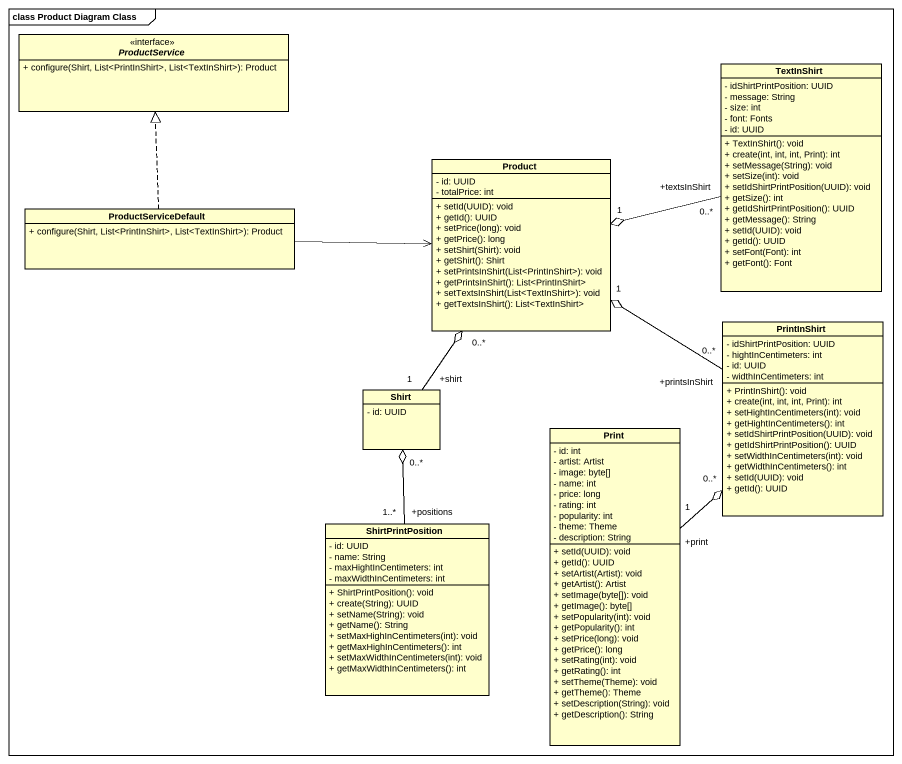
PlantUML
@startuml
mainframe class Product Diagram Class
hide circle
hide empty members
skinparam classAttributeIconSize 0
interface ProductService {
  + configure(Shirt, List<PrintInShirt>, List<TextInShirt>): Product
}
class TextInShirt {
  - idShirtPrintPosition: UUID
  - message: String
  - size: int
  - font: Fonts
  - id: UUID
  + TextInShirt(): void
  + create(int, int, int, Print): int
  + setMessage(String): void
  + setSize(int): void
  + setIdShirtPrintPosition(UUID): void
  + getSize(): int
  + getIdShirtPrintPosition(): UUID
  + getMessage(): String
  + setId(UUID): void
  + getId(): UUID
  + setFont(Font): int
  + getFont(): Font
}
class Product {
  - id: UUID
  - totalPrice: int
  + setId(UUID): void
  + getId(): UUID
  + setPrice(long): void
  + getPrice(): long
  + setShirt(Shirt): void
  + getShirt(): Shirt
  + setPrintsInShirt(List<PrintInShirt>): void
  + getPrintsInShirt(): List<PrintInShirt>
  + setTextsInShirt(List<TextInShirt>): void
  + getTextsInShirt(): List<TextInShirt>
}
class ProductServiceDefault {
  + configure(Shirt, List<PrintInShirt>, List<TextInShirt>): Product
}
class PrintInShirt {
  - idShirtPrintPosition: UUID
  - hightInCentimeters: int
  - id: UUID
  - widthInCentimeters: int
  + PrintInShirt(): void
  + create(int, int, int, Print): int
  + setHightInCentimeters(int): void
  + getHightInCentimeters(): int
  + setIdShirtPrintPosition(UUID): void
  + getIdShirtPrintPosition(): UUID
  + setWidthInCentimeters(int): void
  + getWidthInCentimeters(): int
  + setId(UUID): void
  + getId(): UUID
}
class Shirt {
  - id: UUID
}
class Print {
  - id: int
  - artist: Artist
  - image: byte[]
  - name: int
  - price: long
  - rating: int
  - popularity: int
  - theme: Theme
  - description: String
  + setId(UUID): void
  + getId(): UUID
  + setArtist(Artist): void
  + getArtist(): Artist
  + setImage(byte[]): void
  + getImage(): byte[]
  + setPopularity(int): void
  + getPopularity(): int
  + setPrice(long): void
  + getPrice(): long
  + setRating(int): void
  + getRating(): int
  + setTheme(Theme): void
  + getTheme(): Theme
  + setDescription(String): void
  + getDescription(): String
}
class ShirtPrintPosition {
  - id: UUID
  - name: String
  - maxHightInCentimeters: int
  - maxWidthInCentimeters: int
  + ShirtPrintPosition(): void
  + create(String): UUID
  + setName(String): void
  + getName(): String
  + setMaxHighInCentimeters(int): void
  + getMaxHighInCentimeters(): int
  + setMaxWidthInCentimeters(int): void
  + getMaxWidthInCentimeters(): int
}
TextInShirt "+textsInShirt\n0..*" -left-o "1" Product
ProductServiceDefault .up.|> ProductService
ProductServiceDefault -right-> Product
PrintInShirt "+printsInShirt\n0..*" -up-o "1" Product
Shirt "+shirt\n1" -up-o "0..*" Product
Print "+print\n1" -up-o "0..*" PrintInShirt
ShirtPrintPosition "+positions\n1..*" -up-o "0..*" Shirt
@enduml
